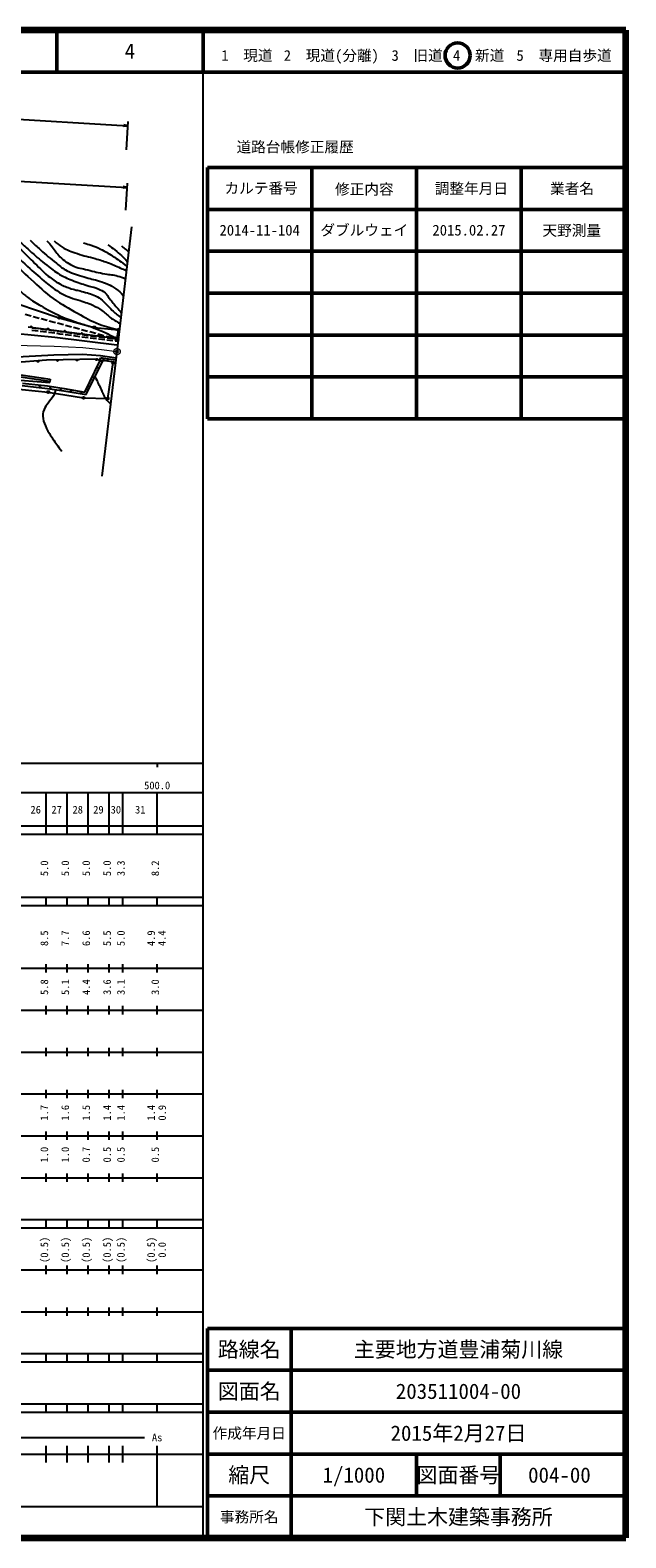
# Model space of a CAD drawing. Units: millimetres, scale not verified. Extents: x 40000 to 680000, y 20000 to 380000.
# Drawn here: x 537648 to 680000, y 20000 to 380000 of the extents above; entities that cross this region are included whole.
import ezdxf
from ezdxf.enums import TextEntityAlignment as Align

# ---------------------------------------------------------------- set-up
doc = ezdxf.new("R2010")
doc.units = ezdxf.units.MM
doc.header["$LTSCALE"] = 1000
doc.header["$PDMODE"] = 32
doc.header["$PDSIZE"] = 500
doc.linetypes.add('CHAIN', pattern=[18.5, 12, -1.5, 3.5, -1.5])
for name, color, linetype, lineweight in [('M-BGD', 7, 'Continuous', 25), ('M-BMK', 2, 'CHAIN', 13), ('M-BMK-OTRS', 5, 'Continuous', 25), ('M-BMK-ROW', 30, 'Continuous', 25), ('M-STR-STRC', 7, 'Continuous', 25), ('M-TTL', 2, 'Continuous', 140), ('M-TTL-BAND', 7, 'Continuous', 25), ('M-TTL-FRAM', 2, 'Continuous', 50), ('M-TTL-LINE', 7, 'Continuous', 50)]:
    doc.layers.add(name, color=color, linetype=linetype, lineweight=lineweight)
doc.layers.add('M-OTRS', color=6, linetype='Continuous')
doc.layers.add('M-TTL-TXT', color=7, linetype='Continuous')
doc.styles.add('ＭＳ ゴシック', font='')
doc.styles.get('ＭＳ ゴシック').set_extended_font_data('MS Gothic')

# ---------------------------------------------------------------- blocks, each defined once
blk = doc.blocks.new('open_arrow')
at = {"color": 0, "linetype": 'Continuous', "lineweight": -2}
blk.add_lwpolyline([(7.5, 1.25), (0, 0), (7.5, -1.25)], dxfattribs=at)

msp = doc.modelspace()

# ---------------------------------------------------------------- linework, layer by layer
at = {"layer": 'M-BGD'}
for p, q in [((496224, 360986), (560994, 357187)), ((560658, 351452), (561052, 358185)), ((494967, 346288), (560845, 342434)), ((560529, 337031), (560904, 343432)), ((536428, 312169), (537876, 311779)), ((538359, 311649), (539807, 311258)), ((540290, 311128), (541738, 310738)), ((542221, 310608), (543670, 310218)), ((544152, 310088), (545601, 309698)), ((538823, 308241), (538076, 308312)), ((538882, 308758), (538128, 308829)), ((539574, 308140), (538823, 308241)), ((539638, 308657), (538882, 308758)), ((541556, 307875), (540069, 308074)), ((541620, 308391), (540133, 308590)), ((543538, 307610), (542052, 307809)), ((543602, 308126), (542116, 308325)), ((544784, 307443), (544034, 307544)), ((544853, 307959), (544098, 308060)), ((545536, 307339), (544784, 307443)), ((545603, 307855), (544853, 307959)), ((547517, 307065), (546031, 307271)), ((546084, 309568), (547532, 309178)), ((547584, 307581), (546099, 307786)), ((549498, 306791), (548012, 306997)), ((548015, 309048), (549463, 308658)), ((549565, 307307), (548080, 307512)), ((549946, 308528), (551394, 308138)), ((551479, 306517), (549993, 306723)), ((551547, 307033), (550061, 307238)), ((551877, 308008), (553326, 307618)), ((552726, 306344), (551974, 306448)), ((552792, 306860), (552042, 306964)), ((553475, 306256), (552726, 306344)), ((553538, 306772), (552792, 306860)), ((553808, 307487), (555257, 307097)), ((555461, 306021), (553971, 306197)), ((555525, 306537), (554035, 306713)), ((555739, 306967), (557188, 306577)), ((557511, 306302), (556021, 306479)), ((557671, 306447), (558754, 306155)), ((558754, 306155), (558007, 306244)), ((558754, 306155), (558693, 305639)), ((557447, 305786), (555957, 305962)), ((558693, 305639), (557944, 305728)), ((541527, 301183), (533550, 300555)), ((553495, 301444), (541527, 301183)), ((550690, 293600), (554316, 300949)), ((551011, 292964), (554911, 300865)), ((553745, 301449), (553495, 301444)), ((553745, 301449), (553820, 301436)), ((553820, 301436), (553911, 301393)), ((553911, 301393), (553972, 301349)), ((553972, 301349), (554019, 301290)), ((554019, 301290), (554066, 301201)), ((554066, 301201), (554082, 301127)), ((554082, 301127), (554083, 301082)), ((554306, 300950), (554426, 301799)), ((555136, 300833), (554306, 300950)), ((554426, 301799), (555255, 301681)), ((554442, 301052), (554528, 301663)), ((555033, 300969), (554442, 301052)), ((554528, 301663), (555120, 301579)), ((555120, 301579), (555033, 300969)), ((555255, 301681), (555136, 300833)), ((555137, 301694), (558174, 301247)), ((555182, 301162), (558113, 300730)), ((532234, 296704), (542316, 295880)), ((542363, 296139), (533748, 297404)), ((533817, 297900), (542436, 296634)), ((535825, 295716), (541834, 295034)), ((542316, 295880), (542363, 296139)), ((542436, 296634), (542363, 296139)), ((535764, 295149), (541761, 294469)), ((541761, 294469), (545725, 293903)), ((541834, 295034), (545815, 294466)), ((545725, 293903), (551011, 292964)), ((545815, 294466), (550690, 293600))]:
    msp.add_line(p, q, dxfattribs=at)
for centre in [(539536, 300901), (544181, 301116), (548840, 301217), (553498, 301319)]:
    msp.add_circle(centre, 125, dxfattribs=at)
for centre, start, end in [((553623, 299543), 243.73536, 63.73536), ((556134, 301022), 351.62371, 171.62371), ((556211, 301541), 171.53002, 351.53002), ((539946, 295248), 173.52821, 353.52821), ((552516, 297301), 243.73536, 63.73536), ((552698, 296381), 63.73536, 243.73536), ((553804, 298623), 63.73536, 243.73536), ((539957, 294674), 353.52821, 173.52821), ((542428, 294949), 171.87826, 351.87826), ((542439, 294372), 351.87826, 171.87826), ((544903, 294596), 171.87826, 351.87826), ((544914, 294019), 351.87826, 171.87826), ((547370, 294190), 169.92094, 349.92094), ((547380, 293609), 349.92095, 169.92095), ((549831, 293752), 169.92094, 349.92094), ((549841, 293172), 349.92095, 169.92095), ((551410, 295059), 243.73536, 63.73536), ((551592, 294139), 63.73536, 243.73536)]:
    msp.add_arc(centre, 150, start, end, dxfattribs=at)
for points, knots in [([(515544, 329961), (517037, 329667), (517444, 329577), (518652, 329286), (520324, 328883), (521275, 328680), (522891, 328091), (524239, 327599), (525007, 327308), (526228, 326555), (527268, 325914), (527742, 325395), (528654, 324583), (529912, 323463), (530566, 322781), (531745, 321580), (533199, 320098), (533855, 319113), (535361, 317685), (536091, 316992), (536487, 316580), (537305, 315993), (538605, 315063), (539403, 314643), (540793, 313855), (542371, 312959), (543272, 312479), (544927, 311736), (546517, 311023), (547454, 310731), (549098, 310153), (550248, 309749), (550921, 309607), (552072, 309203), (553005, 308875), (553520, 308668), (554433, 308287), (556170, 307562), (556734, 307224), (558754, 306155)], [0, 0, 0, 0, 1, 1, 1, 2, 2, 2, 3, 3, 3, 4, 4, 4, 5, 5, 5, 6, 6, 6, 7, 7, 7, 8, 8, 8, 9, 9, 9, 10, 10, 10, 11, 11, 11, 12, 12, 12, 13, 13, 13, 13]), ([(526130, 330105), (527301, 329536), (527659, 329312), (528592, 328725), (530455, 327553), (531283, 326587), (532923, 325118), (534864, 323379), (535846, 322290), (537783, 320547), (539847, 318690), (540935, 317555), (543179, 315921), (545326, 314359), (546672, 313690), (548992, 312401), (550960, 311307), (552037, 310611), (554143, 309815), (555997, 309114), (556741, 308929), (559022, 308425)], [0, 0, 0, 0, 1, 1, 1, 2, 2, 2, 3, 3, 3, 4, 4, 4, 5, 5, 5, 6, 6, 6, 7, 7, 7, 7]), ([(529443, 330023), (530882, 328961), (531272, 328650), (532410, 327727), (534292, 326201), (535220, 325198), (537034, 323592), (538588, 322215), (539428, 321407), (541028, 320085), (542153, 319155), (542782, 318626), (543996, 317817), (544973, 317166), (545554, 316838), (546635, 316378), (547557, 315986), (548126, 315909), (549076, 315589), (550463, 315121), (551271, 314931), (552606, 314328), (553511, 313919), (553985, 313611), (554804, 313050), (555639, 312479), (555986, 312000), (556805, 311407), (557697, 310763), (558050, 310570), (559199, 309923)], [0, 0, 0, 0, 1, 1, 1, 2, 2, 2, 3, 3, 3, 4, 4, 4, 5, 5, 5, 6, 6, 6, 7, 7, 7, 8, 8, 8, 9, 9, 9, 10, 10, 10, 10]), ([(532011, 329960), (532846, 329457), (533083, 329310), (533741, 328850), (534485, 328331), (534896, 328027), (535579, 327429), (536690, 326457), (537240, 325833), (538305, 324810), (539732, 323438), (540416, 322538), (541959, 321297), (542977, 320479), (543581, 320050), (544722, 319415), (545746, 318846), (546381, 318636), (547492, 318265), (548612, 317891), (549290, 317861), (550420, 317522), (551740, 317125), (552510, 316941), (553733, 316306), (554389, 315965), (554674, 315636), (555232, 315151), (556055, 314434), (556386, 313896), (557183, 313150), (557999, 312387), (558304, 312144), (559362, 311299)], [0, 0, 0, 0, 1, 1, 1, 2, 2, 2, 3, 3, 3, 4, 4, 4, 5, 5, 5, 6, 6, 6, 7, 7, 7, 8, 8, 8, 9, 9, 9, 10, 10, 10, 11, 11, 11, 11]), ([(534749, 329892), (535157, 329517), (535260, 329423), (535589, 329123), (536529, 328264), (537045, 327771), (538002, 326931), (539384, 325716), (540152, 325025), (541610, 323903), (542785, 322999), (543408, 322427), (544695, 321690), (545999, 320944), (546796, 320643), (548189, 320080), (549564, 319525), (550379, 319332), (551792, 318883), (552620, 318620), (553133, 318606), (553921, 318241), (554590, 317931), (554983, 317759), (555547, 317285), (556055, 316857), (556187, 316471), (556604, 315954), (557301, 315089), (557667, 314583), (558400, 313748), (558824, 313263), (558966, 313103), (559507, 312526)], [0, 0, 0, 0, 1, 1, 1, 2, 2, 2, 3, 3, 3, 4, 4, 4, 5, 5, 5, 6, 6, 6, 7, 7, 7, 8, 8, 8, 9, 9, 9, 10, 10, 10, 11, 11, 11, 11]), ([(537666, 329820), (538830, 328712), (539148, 328422), (540121, 327551), (541574, 326250), (542376, 325500), (543936, 324329), (544910, 323598), (545403, 323086), (546497, 322550), (548009, 321810), (548945, 321593), (550549, 321080), (551963, 320629), (552802, 320534), (554216, 320083), (554999, 319834), (555444, 319700), (556193, 319361), (556993, 318998), (557425, 318745), (558143, 318237), (558929, 317680), (559192, 317405), (559989, 316602)], [0, 0, 0, 0, 1, 1, 1, 2, 2, 2, 3, 3, 3, 4, 4, 4, 5, 5, 5, 6, 6, 6, 7, 7, 7, 8, 8, 8, 8]), ([(541642, 329721), (542254, 329027), (542413, 328839), (542895, 328263), (543653, 327356), (543931, 326718), (544774, 325890), (545787, 324895), (546482, 324441), (547753, 323808), (549086, 323144), (549970, 323111), (551412, 322739), (553011, 322327), (553914, 322119), (555533, 321797), (556724, 321560), (557433, 321629), (558601, 321295), (559343, 321082), (559622, 320990), (560466, 320640)], [0, 0, 0, 0, 1, 1, 1, 2, 2, 2, 3, 3, 3, 4, 4, 4, 5, 5, 5, 6, 6, 6, 7, 7, 7, 7]), ([(543393, 329678), (544184, 328978), (544483, 328768), (545243, 328272), (546567, 327407), (547456, 327166), (548945, 326631), (550568, 326048), (551552, 325961), (553207, 325472), (554358, 325131), (555002, 324932), (556133, 324527), (557378, 324081), (558050, 323758), (559252, 323206), (559816, 322946), (560002, 322862), (560689, 322526)], [0, 0, 0, 0, 1, 1, 1, 2, 2, 2, 3, 3, 3, 4, 4, 4, 5, 5, 5, 6, 6, 6, 6]), ([(550382, 329210), (551264, 328976), (551520, 328901), (552233, 328653), (553123, 328343), (553617, 328147), (554458, 327722), (555594, 327148), (556209, 326781), (557286, 326103), (558726, 325198), (559191, 324808), (560810, 323546)], [0, 0, 0, 0, 1, 1, 1, 2, 2, 2, 3, 3, 3, 4, 4, 4, 4]), ([(556178, 328755), (557016, 328206), (557263, 328045), (557914, 327531), (558552, 327027), (558882, 326711), (559477, 326158), (560067, 325610), (560256, 325419), (560948, 324715)], [0, 0, 0, 0, 1, 1, 1, 2, 2, 2, 3, 3, 3, 3]), ([(559475, 328496), (559862, 328155), (559966, 328064), (560290, 327798), (560649, 327503), (560771, 327412), (561226, 327067)], [0, 0, 0, 0, 1, 1, 1, 2, 2, 2, 2]), ([(553135, 297266), (553795, 295924), (553961, 295588), (554491, 294513), (554972, 293538), (555066, 292884), (555723, 292018), (556142, 291464), (556337, 291245), (556928, 290710)], [0, 0, 0, 0, 1, 1, 1, 2, 2, 2, 3, 3, 3, 3]), ([(543711, 294191), (543544, 293499), (543462, 293248), (543198, 292686), (542843, 291927), (542428, 291629), (541960, 290935), (541562, 290346), (541203, 290081), (540966, 289410), (540685, 288616), (540662, 288104), (540746, 287266), (540845, 286282), (541181, 285780), (541589, 284879), (542035, 283894), (542425, 283413), (543011, 282504), (543807, 281271), (544130, 280876), (545215, 279462)], [0, 0, 0, 0, 1, 1, 1, 2, 2, 2, 3, 3, 3, 4, 4, 4, 5, 5, 5, 6, 6, 6, 7, 7, 7, 7])]:
    msp.add_open_spline(points, degree=3, knots=knots, dxfattribs=at)
at = {"layer": 'M-BMK'}
for p, q in [((533647, 304744), (543417, 304526)), ((543417, 304526), (550244, 304204)), ((550244, 304204), (554697, 303771)), ((554697, 303771), (558412, 303260))]:
    msp.add_line(p, q, dxfattribs=at)
msp.add_circle((558412, 303260), 750, dxfattribs=at)
at = {"layer": 'M-BMK-OTRS'}
for p, q in [((558412, 303260), (561934, 333053)), ((554890, 273468), (558412, 303260))]:
    msp.add_line(p, q, dxfattribs=at)
at = {"layer": 'M-BMK-ROW'}
for p, q in [((524749, 318005), (544587, 311294)), ((544587, 311294), (552973, 309024)), ((552973, 309024), (558668, 308465)), ((558668, 308465), (558301, 306040)), ((556182, 292052), (557479, 300613)), ((522384, 295530), (541984, 293584)), ((541984, 293584), (550428, 292216)), ((550428, 292216), (556182, 292052))]:
    msp.add_line(p, q, dxfattribs=at)
for centre in [(544587, 311294), (552973, 309024), (558301, 306040), (558668, 308465), (557479, 300613), (541984, 293584), (550428, 292216), (556182, 292052)]:
    msp.add_circle(centre, 250, dxfattribs=at)
at = {"layer": 'M-OTRS'}
msp.add_point((558412, 303260), dxfattribs=at)
at = {"layer": 'M-STR-STRC'}
for p, q in [((543550, 306606), (533843, 307557)), ((537202, 309136), (558017, 306426)), ((558374, 304795), (543550, 306606)), ((558017, 306426), (558264, 306394)), ((558372, 306410), (558264, 306394)), ((558453, 306445), (558372, 306410)), ((558537, 306510), (558453, 306445)), ((558591, 306579), (558537, 306510)), ((558632, 306664), (558591, 306579)), ((558640, 306723), (558632, 306664)), ((533051, 301910), (543284, 302447)), ((543284, 302447), (550132, 302633)), ((550132, 302633), (554479, 302325)), ((558589, 304762), (558374, 304795)), ((554479, 302325), (558234, 301758))]:
    msp.add_line(p, q, dxfattribs=at)
for centre in [(537891, 309172), (541920, 308648), (545948, 308123), (549976, 307599), (554004, 307075), (558033, 306550)]:
    msp.add_circle(centre, 125, dxfattribs=at)
at = {"layer": 'M-TTL'}
for p, q in [((680000, 380000), (40000, 380000)), ((680000, 20000), (680000, 380000)), ((40000, 20000), (680000, 20000))]:
    msp.add_line(p, q, dxfattribs=at)
at = {"layer": 'M-TTL-BAND'}
for p, q in [((579000, 20000), (579000, 370000)), ((40000, 205000), (579000, 205000)), ((568000, 205000), (568000, 204000)), ((68000, 198000), (579000, 198000)), ((541500, 188000), (541500, 198000)), ((546500, 188000), (546500, 198000)), ((551500, 188000), (551500, 198000)), ((556500, 188000), (556500, 198000)), ((559800, 188000), (559800, 198000)), ((568000, 188000), (568000, 198000)), ((40000, 190000), (579000, 190000)), ((40000, 188000), (579000, 188000)), ((40000, 173000), (579000, 173000)), ((541500, 171000), (541500, 173000)), ((546500, 171000), (546500, 173000)), ((551500, 171000), (551500, 173000)), ((556500, 171000), (556500, 173000)), ((559800, 171000), (559800, 173000)), ((568000, 171000), (568000, 173000)), ((40000, 171000), (579000, 171000)), ((40000, 156000), (579000, 156000)), ((541500, 155000), (541500, 157000)), ((546500, 155000), (546500, 157000)), ((551500, 155000), (551500, 157000)), ((556500, 155000), (556500, 157000)), ((559800, 155000), (559800, 157000)), ((568000, 155000), (568000, 157000)), ((46000, 146000), (579000, 146000)), ((541500, 145000), (541500, 147000)), ((546500, 145000), (546500, 147000)), ((551500, 145000), (551500, 147000)), ((556500, 145000), (556500, 147000)), ((559800, 145000), (559800, 147000)), ((568000, 145000), (568000, 147000)), ((541500, 135000), (541500, 137000)), ((546500, 135000), (546500, 137000)), ((551500, 135000), (551500, 137000)), ((556500, 135000), (556500, 137000)), ((559800, 135000), (559800, 137000)), ((568000, 135000), (568000, 137000)), ((52000, 136000), (579000, 136000)), ((46000, 126000), (579000, 126000)), ((541500, 125000), (541500, 127000)), ((546500, 125000), (546500, 127000)), ((551500, 125000), (551500, 127000)), ((556500, 125000), (556500, 127000)), ((559800, 125000), (559800, 127000)), ((568000, 125000), (568000, 127000)), ((52000, 116000), (579000, 116000)), ((541500, 115000), (541500, 117000)), ((546500, 115000), (546500, 117000)), ((551500, 115000), (551500, 117000)), ((556500, 115000), (556500, 117000)), ((559800, 115000), (559800, 117000)), ((568000, 115000), (568000, 117000)), ((46000, 106000), (579000, 106000)), ((541500, 105000), (541500, 107000)), ((546500, 105000), (546500, 107000)), ((551500, 105000), (551500, 107000)), ((556500, 105000), (556500, 107000)), ((559800, 105000), (559800, 107000)), ((568000, 105000), (568000, 107000)), ((40000, 96000), (579000, 96000)), ((40000, 94000), (579000, 94000)), ((541500, 94000), (541500, 96000)), ((546500, 94000), (546500, 96000)), ((551500, 94000), (551500, 96000)), ((556500, 94000), (556500, 96000)), ((559800, 94000), (559800, 96000)), ((568000, 94000), (568000, 96000)), ((49000, 84000), (579000, 84000)), ((541500, 83000), (541500, 85000)), ((546500, 83000), (546500, 85000)), ((551500, 83000), (551500, 85000)), ((556500, 83000), (556500, 85000)), ((559800, 83000), (559800, 85000)), ((568000, 83000), (568000, 85000)), ((40000, 74000), (579000, 74000)), ((541500, 73000), (541500, 75000)), ((546500, 73000), (546500, 75000)), ((551500, 73000), (551500, 75000)), ((556500, 73000), (556500, 75000)), ((559800, 73000), (559800, 75000)), ((568000, 73000), (568000, 75000)), ((40000, 64000), (579000, 64000)), ((40000, 62000), (579000, 62000)), ((541500, 62000), (541500, 64000)), ((546500, 62000), (546500, 64000)), ((551500, 62000), (551500, 64000)), ((556500, 62000), (556500, 64000)), ((559800, 62000), (559800, 64000)), ((568000, 62000), (568000, 64000)), ((40000, 52000), (579000, 52000)), ((541500, 50000), (541500, 52000)), ((546500, 50000), (546500, 52000)), ((551500, 50000), (551500, 52000)), ((556500, 50000), (556500, 52000)), ((559800, 50000), (559800, 52000)), ((568000, 50000), (568000, 52000)), ((40000, 50000), (579000, 50000)), ((71000, 44000), (565000, 44000)), ((40000, 40000), (579000, 40000)), ((541500, 38000), (541500, 42000)), ((546500, 38000), (546500, 42000)), ((551500, 38000), (551500, 42000)), ((556500, 38000), (556500, 42000)), ((559800, 38000), (559800, 42000)), ((568000, 27500), (568000, 42000)), ((68000, 27500), (579000, 27500))]:
    msp.add_line(p, q, dxfattribs=at)
at = {"layer": 'M-TTL-FRAM'}
for p, q in [((580000, 347197), (580000, 287197)), ((580000, 347197), (680000, 347197)), ((580000, 287197), (680000, 287197)), ((680000, 70000), (580000, 70000)), ((580000, 70000), (580000, 20000))]:
    msp.add_line(p, q, dxfattribs=at)
at = {"layer": 'M-TTL-LINE'}
for p, q in [((543997, 380000), (543997, 370000)), ((579000, 380000), (579000, 370000)), ((40000, 370000), (680000, 370000)), ((605000, 347197), (605000, 287197)), ((630000, 347197), (630000, 287197)), ((655000, 347197), (655000, 287197)), ((580000, 337197), (680000, 337197)), ((580000, 327197), (680000, 327197)), ((580000, 317197), (680000, 317197)), ((580000, 307197), (680000, 307197)), ((580000, 297197), (680000, 297197)), ((600000, 70000), (600000, 20000)), ((680000, 60000), (580000, 60000)), ((680000, 50000), (580000, 50000)), ((680000, 40000), (580000, 40000)), ((630000, 40000), (630000, 30000)), ((650000, 40000), (650000, 30000)), ((680000, 30000), (580000, 30000))]:
    msp.add_line(p, q, dxfattribs=at)
msp.add_circle((639793, 373963), 3000, dxfattribs=at)

# ---------------------------------------------------------------- block references
at = {"layer": 'M-BGD', "xscale": 133, "yscale": 133}
for p, rotation in [((560994, 357187), 176.6), ((560845, 342434), 176.7)]:
    msp.add_blockref('open_arrow', p, dxfattribs=dict(at, rotation=rotation))

# ---------------------------------------------------------------- texts
at = {"layer": 'M-TTL-BAND', "style": 'ＭＳ ゴシック'}
for s, p in [('500.0', (568000, 198195)), ('26', (538973, 192405)), ('27', (543991, 192405)), ('28', (549020, 192405)), ('29', (553968, 192405)), ('30', (558130, 192405)), ('31', (563956, 192405)), ('As', (568000, 42500))]:
    msp.add_text(s, height=1833, dxfattribs=at).set_placement(p, align=Align.BOTTOM_CENTER)
for s, p in [('5.0', (542500, 179875)), ('5.0', (547500, 179875)), ('5.0', (552500, 179875)), ('5.0', (557500, 179875)), ('3.3', (560800, 179875)), ('4.9', (568022, 163174)), ('4.4', (570592, 163174)), ('5.8', (542500, 151500)), ('5.1', (547500, 151500)), ('4.4', (552500, 151500)), ('3.6', (557500, 151500)), ('3.1', (560800, 151500)), ('3.0', (569000, 151500)), ('1.7', (542500, 121500)), ('1.6', (547500, 121500)), ('1.5', (552500, 121500)), ('1.4', (557500, 121500)), ('1.4', (560800, 121500)), ('1.4', (568017, 121500)), ('0.9', (570651, 121500)), ('1.0', (542500, 111500)), ('1.0', (547500, 111500)), ('0.7', (552500, 111500)), ('0.5', (557500, 111500)), ('0.5', (560800, 111500)), ('0.5', (569000, 111500)), ('(0.5)', (542500, 88764)), ('(0.5)', (547500, 88764)), ('(0.5)', (552500, 88764)), ('(0.5)', (557500, 88764)), ('(0.5)', (560800, 88764)), ('(0.5)', (568013, 88764)), ('0.0', (570647, 88764))]:
    msp.add_text(s, height=1833, rotation=90, dxfattribs=at).set_placement(p, align=Align.BOTTOM_CENTER)
for s, p in [('8.2', (569000, 178000)), ('8.5', (542500, 161299)), ('7.7', (547500, 161299)), ('6.6', (552500, 161299)), ('5.5', (557500, 161299)), ('5.0', (560800, 161299))]:
    msp.add_text(s, height=1833, rotation=90, dxfattribs=at).set_placement(p, align=Align.BOTTOM_LEFT)
at = {"layer": 'M-TTL-TXT', "style": 'ＭＳ ゴシック'}
for s, height, p in [('4', 3666, (561497, 375000)), ('1\u3000現道', 2566, (589448, 373958)), ('2\u3000現道(分離)', 2566, (609619, 373958)), ('3\u3000旧道', 2566, (630121, 373958)), ('4\u3000新道', 2566, (644824, 373958)), ('5\u3000専用自歩道', 2566, (665228, 373958)), ('道路台帳修正履歴', 2566, (600968, 352113)), ('カルテ番号', 2566, (592839, 342277)), ('修正内容', 2566, (617509, 342023)), ('調整年月日', 2566, (643089, 342197)), ('業者名', 2566, (667134, 342197)), ('2014-11-104', 2566, (592500, 332245)), ('ダブルウェイ', 2566, (617500, 332245)), ('2015.02.27', 2566, (642500, 332245)), ('天野測量', 2566, (667077, 332189)), ('路線名', 3666, (590000, 65000)), ('路線名', 3666, (590000, 65000)), ('主要地方道豊浦菊川線', 3666, (640000, 65000)), ('図面名', 3666, (590000, 55000)), ('図面名', 3666, (590000, 55000)), ('203511004-00', 3666, (640000, 55000)), ('2015年2月27日', 3666, (640000, 45000)), ('作成年月日', 2566, (590000, 45000)), ('作成年月日', 2566, (590000, 45000)), ('縮尺', 3666, (590000, 35000)), ('縮尺', 3666, (590000, 35000)), ('1/1000', 3666, (615000, 35000)), ('図面番号', 3666, (640000, 35000)), ('図面番号', 3666, (640000, 35000)), ('004-00', 3666, (664125, 35000)), ('事務所名', 2566, (590000, 25000)), ('事務所名', 2566, (590000, 25000)), ('下関土木建築事務所', 3666, (640000, 25000))]:
    msp.add_text(s, height=height, dxfattribs=at).set_placement(p, align=Align.MIDDLE_CENTER)

doc.saveas('drawing.dxf')
